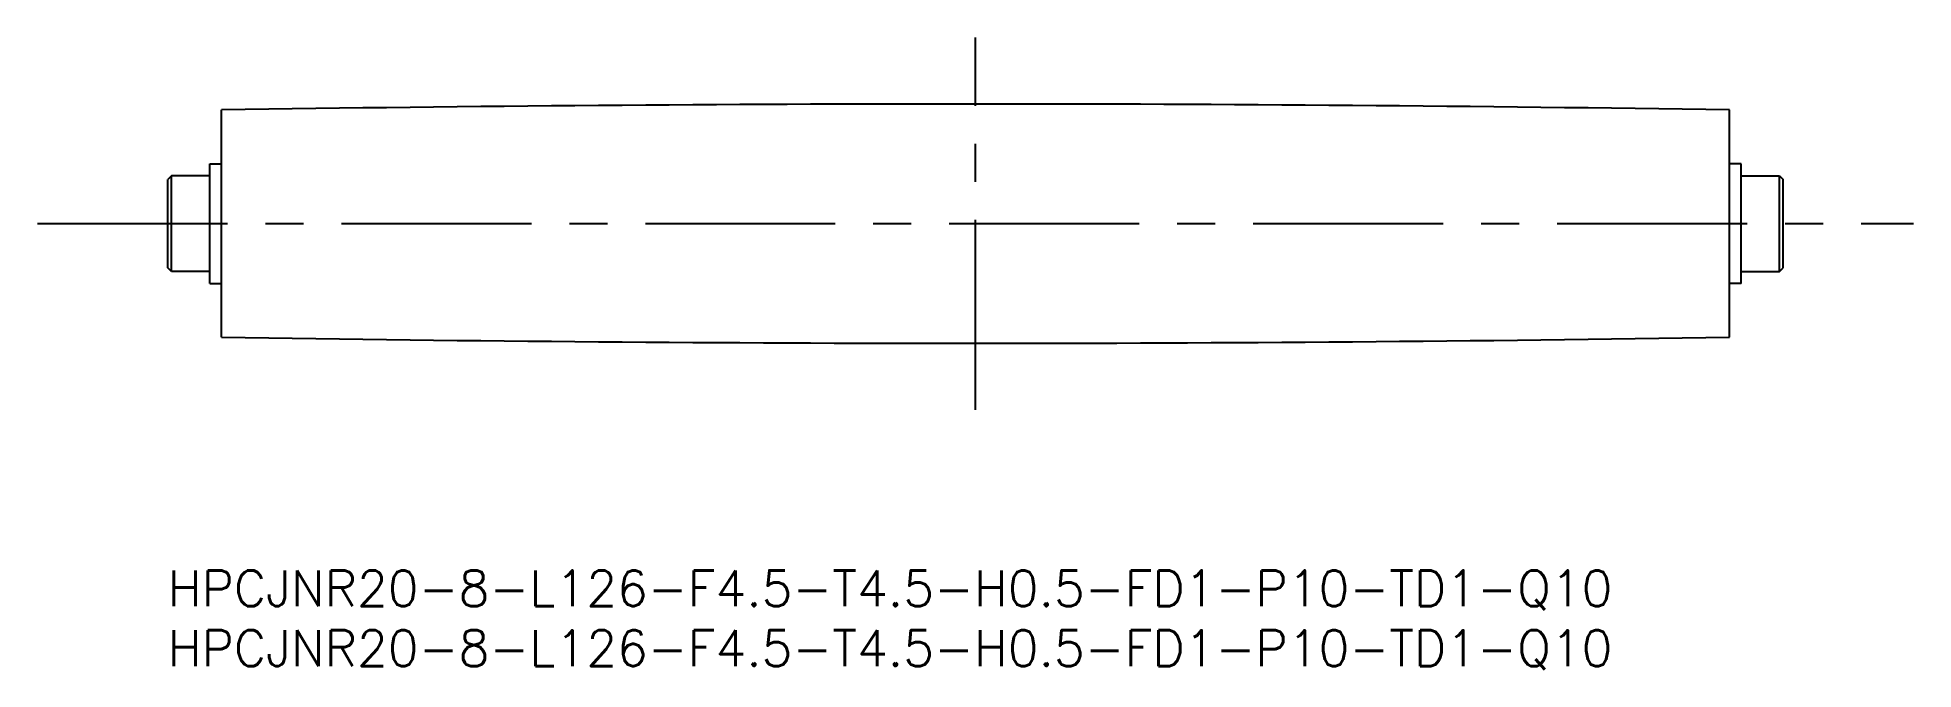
# Model space of a CAD drawing. Extents: x -11 to 146, y -11 to 42.
import ezdxf

# ---------------------------------------------------------------- set-up
doc = ezdxf.new("R2010")
doc.units = 0
doc.header["$LTSCALE"] = 0.5
doc.linetypes.add('CENTER', pattern=[50.8, 31.75, -6.35, 6.35, -6.35])
doc.layers.get('0').update_dxf_attribs({"linetype": 'CONTINUOUS'})
doc.layers.add('CENTER', color=1, linetype='CENTER')
doc.styles.get("Standard").update_dxf_attribs({"font": 'txt.shx', "height": 3, "bigfont": 'bigfont.shx'})

# ---------------------------------------------------------------- blocks, each defined once
blk = doc.blocks.new('*U16')
at = {"color": 7, "linetype": 'CONTINUOUS'}
blk.add_text('HPCJNR20-8-L126-F4.5-T4.5-H0.5-FD1-P10-TD1-Q10', height=3, dxfattribs=at).set_placement((0, -5.94))
blk = doc.blocks.new('*U17')
at = {"color": 7, "linetype": 'CONTINUOUS'}
blk.add_text('HPCJNR20-8-L126-F4.5-T4.5-H0.5-FD1-P10-TD1-Q10', height=3, dxfattribs=at).set_placement((0, -10.94))

msp = doc.modelspace()

# ---------------------------------------------------------------- linework, layer by layer
at = {"color": 7, "linetype": 'CONTINUOUS'}
for p, q in [((4.5, 16.56), (4.5, 35.56)), ((130.5, 16.56), (130.5, 35.56)), ((0.3, 30.06), (0, 29.76)), ((0.3, 22.06), (0.3, 30.06)), ((3.5, 30.06), (0.3, 30.06)), ((3.5, 21.06), (3.5, 31.06)), ((3.5, 31.06), (4.5, 31.06)), ((131.5, 31.06), (130.5, 31.06)), ((131.5, 21.06), (131.5, 31.06)), ((131.5, 30.06), (134.7, 30.06)), ((134.7, 30.06), (135, 29.76)), ((134.7, 22.06), (134.7, 30.06)), ((0, 22.36), (0, 29.76)), ((135, 22.36), (135, 29.76)), ((0.3, 22.06), (0, 22.36)), ((3.5, 22.06), (0.3, 22.06)), ((131.5, 22.06), (134.7, 22.06)), ((134.7, 22.06), (135, 22.36)), ((3.5, 21.06), (4.5, 21.06)), ((131.5, 21.06), (130.5, 21.06))]:
    msp.add_line(p, q, dxfattribs=at)
for centre, start, end in [((67.5, -3933.19), 89.09056, 90.90944), ((67.5, 3985.31), 269.09056, 270.90944)]:
    msp.add_arc(centre, 3969.25, start, end, dxfattribs=at)
at = {"layer": 'CENTER', "color": 1, "linetype": 'CENTER'}
for p, q in [((67.5, 10.5), (67.5, 41.62)), ((-10.89, 26.06), (145.89, 26.06))]:
    msp.add_line(p, q, dxfattribs=at)

# ---------------------------------------------------------------- block references
at = {"color": 7, "linetype": 'CONTINUOUS'}
for name in ['*U16', '*U17']:
    msp.add_blockref(name, (0, 0), dxfattribs=at)

doc.saveas('drawing.dxf')
